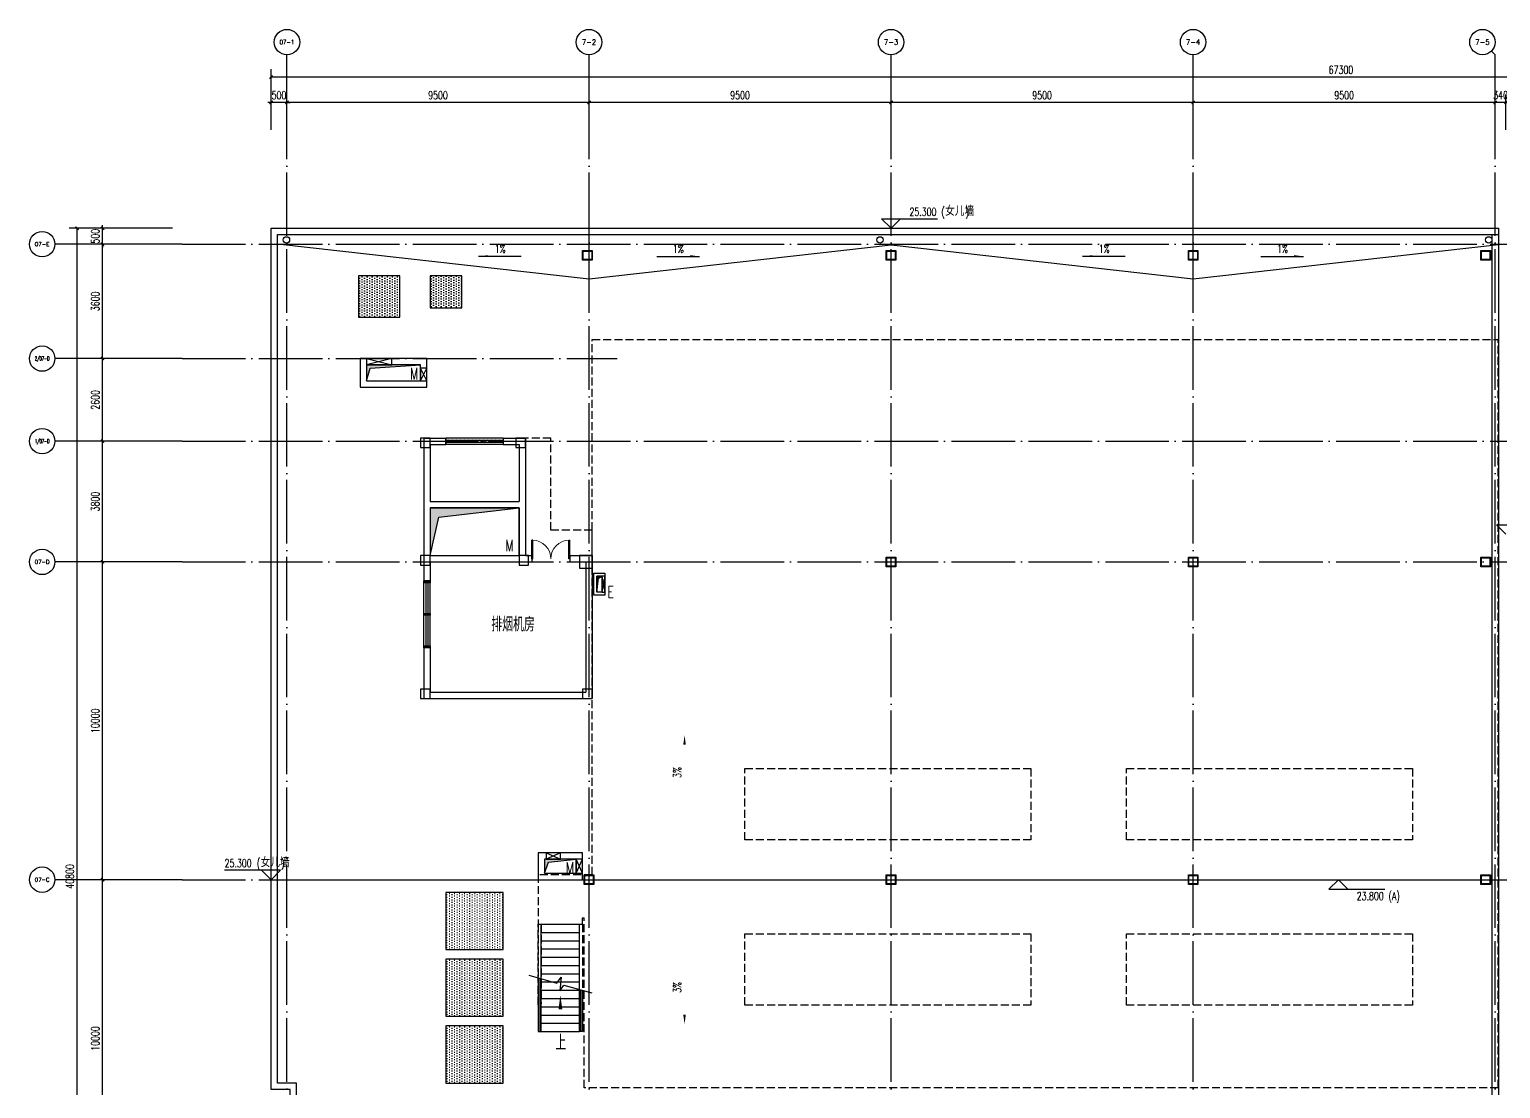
# Model space of a CAD drawing. Extents: x -621157 to 1764546, y -106808 to 741893.
# Drawn here: x 191900 to 238170, y 413425 to 446760 of the extents above; entities that cross this region are included whole.
import ezdxf
from ezdxf.enums import TextEntityAlignment as Align

# ---------------------------------------------------------------- set-up
doc = ezdxf.new("R2010")
doc.units = 0
doc.header["$LTSCALE"] = 1000
doc.header["$MEASUREMENT"] = 0
doc.linetypes.add('XREF-A-101-平面图_t3$0$DASH', pattern=[0.35, 0.25, -0.1])
doc.linetypes.add('XREF-A-101-平面图_t3$0$DOTE', pattern=[2.42, 2, -0.2, 0.02, -0.2])
for name, color, linetype in [('0-底图', 7, 'Continuous'), ('AXIS_TEXT', 7, 'Continuous'), ('XREF-A-101-平面图_t3$0$A-ABOVE', 8, 'XREF-A-101-平面图_t3$0$DASH'), ('XREF-A-101-平面图_t3$0$A-ANNO-CUTL', 8, 'Continuous'), ('XREF-A-101-平面图_t3$0$A-COLUMN', 8, 'Continuous'), ('XREF-A-101-平面图_t3$0$A-DIM_ELEV', 8, 'Continuous'), ('XREF-A-101-平面图_t3$0$A-DOTE', 8, 'Continuous'), ('XREF-A-101-平面图_t3$0$A-GROUND', 8, 'Continuous'), ('XREF-A-101-平面图_t3$0$A-HANDRAIL', 8, 'Continuous'), ('XREF-A-101-平面图_t3$0$A-LEAD-AROW', 8, 'Continuous'), ('XREF-A-101-平面图_t3$0$A-PUB_HATCH', 8, 'Continuous'), ('XREF-A-101-平面图_t3$0$A-ROOF', 8, 'Continuous'), ('XREF-A-101-平面图_t3$0$A-roof-water', 8, 'Continuous'), ('XREF-A-101-平面图_t3$0$A-ROOM-CH', 8, 'Continuous'), ('XREF-A-101-平面图_t3$0$A-STAIR', 8, 'Continuous'), ('XREF-A-101-平面图_t3$0$A-WALL-FILL', 8, 'Continuous'), ('XREF-A-101-平面图_t3$0$A-WINDOW', 8, 'Continuous'), ('XREF-A-101-平面图_t3$0$AXIS', 8, 'Continuous'), ('XREF-A-101-平面图_t3$0$COLU_DIM', 8, 'Continuous'), ('XREF-A-101-平面图_t3$0$E-HOLE', 8, 'Continuous'), ('XREF-A-101-平面图_t3$0$M-HOLE', 8, 'Continuous'), ('XREF-A-101-平面图_t3$0$P-投影', 8, 'Continuous'), ('XREF-A-101-平面图_t3$0$SS-COLUMN', 8, 'Continuous')]:
    doc.layers.add(name, color=color, linetype=linetype)
doc.styles.add('COMPLEX', font='COMPLEX')
doc.styles.add('XREF-A-101-平面图_t3$0$-HZDXCROMANS', font='ROMANS.shx', dxfattribs={"bigfont": 'HZDXC.shx'})
doc.styles.add('XREF-A-101-平面图_t3$0$A-AXIS-LABEL', font='COMPLEX', dxfattribs={"bigfont": 'GBCBIG'})
doc.styles.add('XREF-A-101-平面图_t3$0$A-DIM_T3', font='SIMPLEX', dxfattribs={"width": 0.705882, "bigfont": 'GBCBIG'})
doc.styles.add('XREF-A-101-平面图_t3$0$A-STANDARD', font='SIMPLEX', dxfattribs={"bigfont": 'GBCBIG'})
doc.styles.add('XREF-A-101-平面图_t3$0$hzdxcROMANS', font='ROMANS', dxfattribs={"width": 0.8, "bigfont": 'HZDXC'})
doc.dimstyles.new('XREF-A-101-平面图_t3$0$A-DIM-100', dxfattribs={"dimscale": 100, "dimtxt": 2.55, "dimasz": 1, "dimexe": 2.5, "dimexo": 3, "dimgap": 1, "dimtad": 1, "dimdec": 0, "dimzin": 0, "dimdsep": 46, "dimtxsty": 'XREF-A-101-平面图_t3$0$A-DIM_T3', "dimblk": 'XREF-A-101-平面图_t3$0$_ArchTick', "dimcen": 0.09, "dimclrt": 7, "dimazin": 2, "dimtfac": 1, "dimtdec": 0, "dimtix": 1, "dimtmove": 2, "dimatfit": 3, "dimfxl": 0, "dimtolj": 1, "dimtzin": 0, "dimarcsym": 0})

# ---------------------------------------------------------------- blocks, each defined once
blk = doc.blocks.new('XREF-A-101-平面图_t3$0$ROOM')
at = {"layer": 'XREF-A-101-平面图_t3$0$A-ROOM-CH', "style": 'XREF-A-101-平面图_t3$0$-HZDXCROMANS', "width": 0.6}
for tag, p in [('中文房间名称', (0, -1000)), ('英文房间名称', (0, -1500))]:
    blk.add_attdef(tag, text='', height=300, dxfattribs=at).set_placement(p, align=Align.CENTER)
blk = doc.blocks.new('XREF-A-101-平面图_t3$0$G$C869EB286')
at = {"layer": 'XREF-A-101-平面图_t3$0$A-WINDOW'}
h = blk.add_hatch(dxfattribs=at)
h.set_pattern_fill('ANSI31', color=256, scale=25)
h.set_pattern_definition([(45, (-143.957, -89940), (-28.0633, 28.0633), [])])
h.paths.add_polyline_path([(0, 60), (200, 60), (200, 0), (0, 0)])
blk.add_lwpolyline([(0, 60), (200, 60), (200, 0), (0, 0)], close=True, dxfattribs=at)
blk = doc.blocks.new('XREF-A-101-平面图_t3$0$柱网RF')
at = {"layer": 'XREF-A-101-平面图_t3$0$A-COLUMN'}
for points in [[(4200, -6400), (4500, -6400), (4500, -6100), (4200, -6100)], [(7200, -6400), (7500, -6400), (7500, -6100), (7200, -6100)], [(4200, -10100), (4500, -10100), (4500, -9800), (4200, -9800)], [(7300, -10100), (7600, -10100), (7600, -9800), (7300, -9800)], [(9200, -10200), (9600, -10200), (9600, -9800), (9200, -9800)], [(4200, -14300), (4500, -14300), (4500, -14000), (4200, -14000)], [(9300, -14300), (9600, -14300), (9600, -14000), (9300, -14000)]]:
    blk.add_lwpolyline(points, close=True, dxfattribs=at)
blk = doc.blocks.new('XREF-A-101-平面图_t3$0$G$C27600906')
at = {"layer": 'XREF-A-101-平面图_t3$0$A-PUB_HATCH'}
h = blk.add_hatch(color=256, dxfattribs=at)
h.dxf.hatch_style = 1
h.paths.add_polyline_path([(1650, 295850), (1500, 295850), (1500, 295350), (1550, 295788)])
at = {"layer": 'XREF-A-101-平面图_t3$0$E-HOLE'}
for points in [[(1400, 295950), (1750, 295950), (1750, 295250), (1400, 295250)], [(1500, 295850), (1650, 295850), (1650, 295350), (1500, 295350)], [(1500, 295850), (1650, 295850), (1650, 295350), (1500, 295350)], [(1650, 295350), (1750, 295350), (1750, 295850), (1650, 295850)]]:
    blk.add_lwpolyline(points, close=True, dxfattribs=at)
for points in [[(1650, 295850), (1500, 295850), (1500, 295350), (1550, 295788), (1650, 295850)], [(1650, 295850), (1750, 295350)], [(1750, 295850), (1650, 295350)]]:
    blk.add_lwpolyline(points, dxfattribs=at)
at = {"layer": 'XREF-A-101-平面图_t3$0$E-HOLE', "style": 'XREF-A-101-平面图_t3$0$hzdxcROMANS', "width": 0.7}
blk.add_text('E', height=360, dxfattribs=at).set_placement((1825, 295174))
blk = doc.blocks.new('XREF-A-101-平面图_t3$0$G$CEB38B5CA(2)')
at = {"layer": 'XREF-A-101-平面图_t3$0$A-ABOVE'}
for p, q in [((12384, -63410), (12384, -39860)), ((-17811, -56710), (-17811, -58260)), ((-16111, -56710), (-17811, -56710)), ((-17811, -58260), (-16411, -58260)), ((-17711, -61640), (-17711, -58260)), ((-17711, -61640), (-17711, -58260)), ((-17711, -58260), (-16511, -58260)), ((-16511, -61640), (-16511, -58260)), ((-16411, -58060), (-16361, -58060)), ((-16411, -58260), (-16411, -58060)), ((-17711, -58520), (-16511, -58520)), ((-17711, -58780), (-16511, -58780)), ((-17711, -59040), (-16511, -59040)), ((-17711, -59300), (-16511, -59300)), ((-17711, -59560), (-16511, -59560)), ((-17711, -59820), (-16511, -59820)), ((-17711, -60080), (-16511, -60080)), ((-17711, -60340), (-16511, -60340)), ((-17711, -60600), (-16511, -60600)), ((-17037, -60600), (-16511, -60600)), ((-16511, -61640), (-16511, -60372)), ((-17711, -60860), (-16511, -60860)), ((-17711, -60860), (-16511, -60860)), ((-17711, -61120), (-16511, -61120)), ((-17711, -61120), (-16511, -61120)), ((-17711, -61380), (-16511, -61380)), ((-17711, -61380), (-16511, -61380)), ((-17711, -61640), (-16511, -61640)), ((-17711, -61640), (-16511, -61640)), ((12384, -63410), (-16361, -63410))]:
    blk.add_line(p, q, dxfattribs=at)
for points in [[(-16111, -56710), (-16111, -56710), (-16111, -56710), (-16111, -39860), (12384, -39860)], [(-17811, -60801), (-17811, -58260), (-17711, -58260), (-17711, -60768)], [(-17811, -58260), (-17811, -61640), (-17711, -61640), (-17711, -58260)], [(-16511, -60372), (-16511, -58260), (-16411, -58260), (-16411, -60339)], [(-16361, -63410), (-16361, -58060), (-16361, -58060), (-16361, -58060)], [(-16411, -60339), (-16411, -61640), (-16511, -61640), (-16511, -60372)]]:
    blk.add_lwpolyline(points, dxfattribs=at)
for points in [[(-11311, -53360), (-2311, -53360), (-2311, -55610), (-11311, -55610)], [(689, -53360), (9689, -53360), (9689, -55610), (689, -55610)], [(-11311, -58560), (-2311, -58560), (-2311, -60810), (-11311, -60810)], [(689, -58560), (9689, -58560), (9689, -60810), (689, -60810)]]:
    blk.add_lwpolyline(points, close=True, dxfattribs=at)
at = {"layer": 'XREF-A-101-平面图_t3$0$A-ANNO-CUTL'}
blk.add_lwpolyline([(-18100, -59870), (-17219, -60115), (-17090, -59933), (-17131, -60357), (-17003, -60175), (-16122, -60420)], dxfattribs=at)
at = {"layer": 'XREF-A-101-平面图_t3$0$A-GROUND'}
for p, q in [((-17711, -61640), (-17711, -59978)), ((-16511, -61640), (-16511, -60372)), ((-17711, -61380), (-16511, -61380)), ((-17711, -61640), (-16511, -61640))]:
    blk.add_line(p, q, dxfattribs=at)
for points in [[(-17811, -59950), (-17811, -61640), (-17711, -61640), (-17711, -59978)], [(-16411, -60339), (-16411, -61640), (-16511, -61640), (-16511, -60372)]]:
    blk.add_lwpolyline(points, dxfattribs=at)
at = {"layer": 'XREF-A-101-平面图_t3$0$A-HANDRAIL'}
for p, q in [((-17786, -59957), (-17786, -61640)), ((-17736, -59971), (-17736, -61640)), ((-16486, -60318), (-16486, -61640)), ((-16436, -60332), (-16436, -61640))]:
    blk.add_line(p, q, dxfattribs=at)
at = {"layer": 'XREF-A-101-平面图_t3$0$A-LEAD-AROW'}
blk.add_lwpolyline([(-17111, -61640, 0, 0, 0), (-17111, -60492, 0, 120, 0), (-17111, -60942, 0, 0, 0)], format="xyseb", dxfattribs=at)
at = {"layer": 'XREF-A-101-平面图_t3$0$A-STAIR'}
for p, q in [((-17711, -61640), (-17711, -58260)), ((-17711, -58260), (-16511, -58260)), ((-16511, -61640), (-16511, -58260)), ((-17711, -58520), (-16511, -58520)), ((-17711, -58780), (-16511, -58780)), ((-17711, -59040), (-16511, -59040)), ((-17711, -59300), (-16511, -59300)), ((-17711, -59560), (-16511, -59560)), ((-17711, -59820), (-16511, -59820)), ((-17711, -60080), (-16511, -60080)), ((-17711, -60340), (-16511, -60340)), ((-17711, -60600), (-16511, -60600)), ((-17711, -60860), (-16511, -60860)), ((-17711, -61120), (-16511, -61120)), ((-17711, -61380), (-16511, -61380)), ((-17711, -61640), (-16511, -61640))]:
    blk.add_line(p, q, dxfattribs=at)
at = {"layer": 'XREF-A-101-平面图_t3$0$A-LEAD-AROW', "color": 7, "style": 'XREF-A-101-平面图_t3$0$A-STANDARD'}
blk.add_text('上', height=480, dxfattribs=at).set_placement((-17271, -62225))
blk = doc.blocks.new('XREF-A-101-平面图_t3$0$_ArchTick')
at = {"color": 0, "linetype": 'ByBlock', "const_width": 0.4}
blk.add_lwpolyline([(-0.5, -0.5), (0.5, 0.5)], dxfattribs=at)
blk = doc.blocks.new('*D25467')
at = {"layer": 'Defpoints', "color": 0}
for p in [(-5800, 20000), (-3300, 20000), (-3300, 10000)]:
    blk.add_point(p, dxfattribs=at)
at = {"layer": 'XREF-A-101-平面图_t3$0$AXIS', "color": 0, "lineweight": -2}
for p, q in [((-3600, 20000), (-6050, 20000)), ((-5800, 10000), (-5800, 20000)), ((-3600, 10000), (-6050, 10000))]:
    blk.add_line(p, q, dxfattribs=at)
at = {"layer": 'XREF-A-101-平面图_t3$0$AXIS', "color": 0, "linetype": 'ByBlock', "lineweight": -2, "xscale": 100, "yscale": 100, "zscale": 100}
for p, rotation in [((-5800, 20000), 90), ((-5800, 10000), 270)]:
    blk.add_blockref('XREF-A-101-平面图_t3$0$_ArchTick', p, dxfattribs=dict(at, rotation=rotation))
at = {"layer": 'XREF-A-101-平面图_t3$0$AXIS', "color": 7, "insert": (-6028, 15000), "char_height": 255, "attachment_point": 5, "rotation": 90, "style": 'XREF-A-101-平面图_t3$0$A-DIM_T3'}
blk.add_mtext('\\A1;10000', dxfattribs=at)
blk = doc.blocks.new('*D25468')
at = {"layer": 'Defpoints', "color": 0}
for p in [(-5800, 30000), (-3300, 30000), (-3300, 20000)]:
    blk.add_point(p, dxfattribs=at)
at = {"layer": 'XREF-A-101-平面图_t3$0$AXIS', "color": 0, "lineweight": -2}
for p, q in [((-3600, 30000), (-6050, 30000)), ((-5800, 20000), (-5800, 30000)), ((-3600, 20000), (-6050, 20000))]:
    blk.add_line(p, q, dxfattribs=at)
at = {"layer": 'XREF-A-101-平面图_t3$0$AXIS', "color": 0, "linetype": 'ByBlock', "lineweight": -2, "xscale": 100, "yscale": 100, "zscale": 100}
for p, rotation in [((-5800, 30000), 90), ((-5800, 20000), 270)]:
    blk.add_blockref('XREF-A-101-平面图_t3$0$_ArchTick', p, dxfattribs=dict(at, rotation=rotation))
at = {"layer": 'XREF-A-101-平面图_t3$0$AXIS', "color": 7, "insert": (-6028, 25000), "char_height": 255, "attachment_point": 5, "rotation": 90, "style": 'XREF-A-101-平面图_t3$0$A-DIM_T3'}
blk.add_mtext('\\A1;10000', dxfattribs=at)
blk = doc.blocks.new('*D25469')
at = {"layer": 'Defpoints', "color": 0}
for p in [(-5800, 33800), (-3300, 33800), (-3300, 30000)]:
    blk.add_point(p, dxfattribs=at)
at = {"layer": 'XREF-A-101-平面图_t3$0$AXIS', "color": 0, "lineweight": -2}
for p, q in [((-3600, 33800), (-6050, 33800)), ((-5800, 30000), (-5800, 33800)), ((-3600, 30000), (-6050, 30000))]:
    blk.add_line(p, q, dxfattribs=at)
at = {"layer": 'XREF-A-101-平面图_t3$0$AXIS', "color": 0, "linetype": 'ByBlock', "lineweight": -2, "xscale": 100, "yscale": 100, "zscale": 100}
for p, rotation in [((-5800, 33800), 90), ((-5800, 30000), 270)]:
    blk.add_blockref('XREF-A-101-平面图_t3$0$_ArchTick', p, dxfattribs=dict(at, rotation=rotation))
at = {"layer": 'XREF-A-101-平面图_t3$0$AXIS', "color": 7, "insert": (-6028, 31900), "char_height": 255, "attachment_point": 5, "rotation": 90, "style": 'XREF-A-101-平面图_t3$0$A-DIM_T3'}
blk.add_mtext('\\A1;3800', dxfattribs=at)
blk = doc.blocks.new('*D25470')
at = {"layer": 'Defpoints', "color": 0}
for p in [(-5800, 36400), (-3300, 36400), (-3300, 33800)]:
    blk.add_point(p, dxfattribs=at)
at = {"layer": 'XREF-A-101-平面图_t3$0$AXIS', "color": 0, "lineweight": -2}
for p, q in [((-3600, 36400), (-6050, 36400)), ((-5800, 33800), (-5800, 36400)), ((-3600, 33800), (-6050, 33800))]:
    blk.add_line(p, q, dxfattribs=at)
at = {"layer": 'XREF-A-101-平面图_t3$0$AXIS', "color": 0, "linetype": 'ByBlock', "lineweight": -2, "xscale": 100, "yscale": 100, "zscale": 100}
for p, rotation in [((-5800, 36400), 90), ((-5800, 33800), 270)]:
    blk.add_blockref('XREF-A-101-平面图_t3$0$_ArchTick', p, dxfattribs=dict(at, rotation=rotation))
at = {"layer": 'XREF-A-101-平面图_t3$0$AXIS', "color": 7, "insert": (-6028, 35100), "char_height": 255, "attachment_point": 5, "rotation": 90, "style": 'XREF-A-101-平面图_t3$0$A-DIM_T3'}
blk.add_mtext('\\A1;2600', dxfattribs=at)
blk = doc.blocks.new('*D25471')
at = {"layer": 'Defpoints', "color": 0}
for p in [(-5800, 40000), (-3300, 40000), (-3300, 36400)]:
    blk.add_point(p, dxfattribs=at)
at = {"layer": 'XREF-A-101-平面图_t3$0$AXIS', "color": 0, "lineweight": -2}
for p, q in [((-3600, 40000), (-6050, 40000)), ((-5800, 36400), (-5800, 40000)), ((-3600, 36400), (-6050, 36400))]:
    blk.add_line(p, q, dxfattribs=at)
at = {"layer": 'XREF-A-101-平面图_t3$0$AXIS', "color": 0, "linetype": 'ByBlock', "lineweight": -2, "xscale": 100, "yscale": 100, "zscale": 100}
for p, rotation in [((-5800, 40000), 90), ((-5800, 36400), 270)]:
    blk.add_blockref('XREF-A-101-平面图_t3$0$_ArchTick', p, dxfattribs=dict(at, rotation=rotation))
at = {"layer": 'XREF-A-101-平面图_t3$0$AXIS', "color": 7, "insert": (-6028, 38200), "char_height": 255, "attachment_point": 5, "rotation": 90, "style": 'XREF-A-101-平面图_t3$0$A-DIM_T3'}
blk.add_mtext('\\A1;3600', dxfattribs=at)
blk = doc.blocks.new('*D25472')
at = {"layer": 'Defpoints', "color": 0}
for p in [(-5800, 40500), (-3300, 40500), (-3300, 40000)]:
    blk.add_point(p, dxfattribs=at)
at = {"layer": 'XREF-A-101-平面图_t3$0$AXIS', "color": 0, "lineweight": -2}
for p, q in [((-3600, 40500), (-6050, 40500)), ((-5800, 40500), (-5800, 40600)), ((-5800, 40000), (-5800, 40500)), ((-3600, 40000), (-6050, 40000)), ((-5800, 40000), (-5800, 39900))]:
    blk.add_line(p, q, dxfattribs=at)
at = {"layer": 'XREF-A-101-平面图_t3$0$AXIS', "color": 0, "linetype": 'ByBlock', "lineweight": -2, "xscale": 100, "yscale": 100, "zscale": 100}
for p, rotation in [((-5800, 40500), 270), ((-5800, 40000), 90)]:
    blk.add_blockref('XREF-A-101-平面图_t3$0$_ArchTick', p, dxfattribs=dict(at, rotation=rotation))
at = {"layer": 'XREF-A-101-平面图_t3$0$AXIS', "color": 7, "insert": (-6028, 40250), "char_height": 255, "attachment_point": 5, "rotation": 90, "style": 'XREF-A-101-平面图_t3$0$A-DIM_T3'}
blk.add_mtext('\\A1;500', dxfattribs=at)
blk = doc.blocks.new('_AXISO')
blk.add_circle((0, 0), 0.5)
at = {"layer": 'AXIS_TEXT', "style": 'COMPLEX'}
blk.add_attdef('A', text='', height=0.56, dxfattribs=at).set_placement((-0.25, -0.28), (0.25, -0.28), align=Align.FIT)
blk = doc.blocks.new('*D25474')
at = {"layer": 'Defpoints', "color": 0}
for p in [(-6600, 40500), (-3300, 40500), (-3300, -300)]:
    blk.add_point(p, dxfattribs=at)
at = {"layer": 'XREF-A-101-平面图_t3$0$AXIS', "color": 0, "lineweight": -2}
for p, q in [((-3600, 40500), (-6850, 40500)), ((-6600, -300), (-6600, 40500)), ((-3600, -300), (-6850, -300))]:
    blk.add_line(p, q, dxfattribs=at)
at = {"layer": 'XREF-A-101-平面图_t3$0$AXIS', "color": 0, "linetype": 'ByBlock', "lineweight": -2, "xscale": 100, "yscale": 100, "zscale": 100}
for p, rotation in [((-6600, 40500), 90), ((-6600, -300), 270)]:
    blk.add_blockref('XREF-A-101-平面图_t3$0$_ArchTick', p, dxfattribs=dict(at, rotation=rotation))
at = {"layer": 'XREF-A-101-平面图_t3$0$AXIS', "color": 7, "insert": (-6828, 20100), "char_height": 255, "attachment_point": 5, "rotation": 90, "style": 'XREF-A-101-平面图_t3$0$A-DIM_T3'}
blk.add_mtext('\\A1;40800', dxfattribs=at)
blk = doc.blocks.new('*D25498')
at = {"layer": 'Defpoints', "color": 0}
for p in [(38000, 44460), (38000, 43300), (38340, 43300)]:
    blk.add_point(p, dxfattribs=at)
at = {"layer": 'XREF-A-101-平面图_t3$0$AXIS', "color": 0, "lineweight": -2}
for p, q in [((38000, 44460), (37900, 44460)), ((38000, 43600), (38000, 44710)), ((38340, 44460), (38000, 44460)), ((38340, 43600), (38340, 44710)), ((38340, 44460), (38440, 44460))]:
    blk.add_line(p, q, dxfattribs=at)
at = {"layer": 'XREF-A-101-平面图_t3$0$AXIS', "color": 0, "linetype": 'ByBlock', "lineweight": -2, "xscale": 100, "yscale": 100, "zscale": 100}
blk.add_blockref('XREF-A-101-平面图_t3$0$_ArchTick', (38000, 44460), dxfattribs=at)
at = {"layer": 'XREF-A-101-平面图_t3$0$AXIS', "color": 0, "linetype": 'ByBlock', "lineweight": -2, "xscale": 100, "yscale": 100, "zscale": 100, "rotation": 180}
blk.add_blockref('XREF-A-101-平面图_t3$0$_ArchTick', (38340, 44460), dxfattribs=at)
at = {"layer": 'XREF-A-101-平面图_t3$0$AXIS', "color": 7, "insert": (38170, 44687), "char_height": 255, "attachment_point": 5, "style": 'XREF-A-101-平面图_t3$0$A-DIM_T3'}
blk.add_mtext('\\A1;340', dxfattribs=at)
blk = doc.blocks.new('*D25499')
at = {"layer": 'Defpoints', "color": 0}
for p in [(28500, 44460), (28500, 43300), (38000, 43300)]:
    blk.add_point(p, dxfattribs=at)
at = {"layer": 'XREF-A-101-平面图_t3$0$AXIS', "color": 0, "lineweight": -2}
for p, q in [((28500, 43600), (28500, 44710)), ((38000, 44460), (28500, 44460)), ((38000, 43600), (38000, 44710))]:
    blk.add_line(p, q, dxfattribs=at)
at = {"layer": 'XREF-A-101-平面图_t3$0$AXIS', "color": 0, "linetype": 'ByBlock', "lineweight": -2, "xscale": 100, "yscale": 100, "zscale": 100, "rotation": 180}
blk.add_blockref('XREF-A-101-平面图_t3$0$_ArchTick', (28500, 44460), dxfattribs=at)
at = {"layer": 'XREF-A-101-平面图_t3$0$AXIS', "color": 0, "linetype": 'ByBlock', "lineweight": -2, "xscale": 100, "yscale": 100, "zscale": 100}
blk.add_blockref('XREF-A-101-平面图_t3$0$_ArchTick', (38000, 44460), dxfattribs=at)
at = {"layer": 'XREF-A-101-平面图_t3$0$AXIS', "color": 7, "insert": (33250, 44687), "char_height": 255, "attachment_point": 5, "style": 'XREF-A-101-平面图_t3$0$A-DIM_T3'}
blk.add_mtext('\\A1;9500', dxfattribs=at)
blk = doc.blocks.new('*D25500')
at = {"layer": 'Defpoints', "color": 0}
for p in [(19000, 44460), (19000, 43300), (28500, 43300)]:
    blk.add_point(p, dxfattribs=at)
at = {"layer": 'XREF-A-101-平面图_t3$0$AXIS', "color": 0, "lineweight": -2}
for p, q in [((19000, 43600), (19000, 44710)), ((28500, 44460), (19000, 44460)), ((28500, 43600), (28500, 44710))]:
    blk.add_line(p, q, dxfattribs=at)
at = {"layer": 'XREF-A-101-平面图_t3$0$AXIS', "color": 0, "linetype": 'ByBlock', "lineweight": -2, "xscale": 100, "yscale": 100, "zscale": 100, "rotation": 180}
blk.add_blockref('XREF-A-101-平面图_t3$0$_ArchTick', (19000, 44460), dxfattribs=at)
at = {"layer": 'XREF-A-101-平面图_t3$0$AXIS', "color": 0, "linetype": 'ByBlock', "lineweight": -2, "xscale": 100, "yscale": 100, "zscale": 100}
blk.add_blockref('XREF-A-101-平面图_t3$0$_ArchTick', (28500, 44460), dxfattribs=at)
at = {"layer": 'XREF-A-101-平面图_t3$0$AXIS', "color": 7, "insert": (23750, 44687), "char_height": 255, "attachment_point": 5, "style": 'XREF-A-101-平面图_t3$0$A-DIM_T3'}
blk.add_mtext('\\A1;9500', dxfattribs=at)
blk = doc.blocks.new('*D25501')
at = {"layer": 'Defpoints', "color": 0}
for p in [(9500, 44460), (9500, 43300), (19000, 43300)]:
    blk.add_point(p, dxfattribs=at)
at = {"layer": 'XREF-A-101-平面图_t3$0$AXIS', "color": 0, "lineweight": -2}
for p, q in [((9500, 43600), (9500, 44710)), ((19000, 44460), (9500, 44460)), ((19000, 43600), (19000, 44710))]:
    blk.add_line(p, q, dxfattribs=at)
at = {"layer": 'XREF-A-101-平面图_t3$0$AXIS', "color": 0, "linetype": 'ByBlock', "lineweight": -2, "xscale": 100, "yscale": 100, "zscale": 100, "rotation": 180}
blk.add_blockref('XREF-A-101-平面图_t3$0$_ArchTick', (9500, 44460), dxfattribs=at)
at = {"layer": 'XREF-A-101-平面图_t3$0$AXIS', "color": 0, "linetype": 'ByBlock', "lineweight": -2, "xscale": 100, "yscale": 100, "zscale": 100}
blk.add_blockref('XREF-A-101-平面图_t3$0$_ArchTick', (19000, 44460), dxfattribs=at)
at = {"layer": 'XREF-A-101-平面图_t3$0$AXIS', "color": 7, "insert": (14250, 44687), "char_height": 255, "attachment_point": 5, "style": 'XREF-A-101-平面图_t3$0$A-DIM_T3'}
blk.add_mtext('\\A1;9500', dxfattribs=at)
blk = doc.blocks.new('*D25502')
at = {"layer": 'Defpoints', "color": 0}
for p in [(0, 44460), (0, 43300), (9500, 43300)]:
    blk.add_point(p, dxfattribs=at)
at = {"layer": 'XREF-A-101-平面图_t3$0$AXIS', "color": 0, "lineweight": -2}
for p, q in [((0, 43600), (0, 44710)), ((9500, 44460), (0, 44460)), ((9500, 43600), (9500, 44710))]:
    blk.add_line(p, q, dxfattribs=at)
at = {"layer": 'XREF-A-101-平面图_t3$0$AXIS', "color": 0, "linetype": 'ByBlock', "lineweight": -2, "xscale": 100, "yscale": 100, "zscale": 100, "rotation": 180}
blk.add_blockref('XREF-A-101-平面图_t3$0$_ArchTick', (0, 44460), dxfattribs=at)
at = {"layer": 'XREF-A-101-平面图_t3$0$AXIS', "color": 0, "linetype": 'ByBlock', "lineweight": -2, "xscale": 100, "yscale": 100, "zscale": 100}
blk.add_blockref('XREF-A-101-平面图_t3$0$_ArchTick', (9500, 44460), dxfattribs=at)
at = {"layer": 'XREF-A-101-平面图_t3$0$AXIS', "color": 7, "insert": (4750, 44687), "char_height": 255, "attachment_point": 5, "style": 'XREF-A-101-平面图_t3$0$A-DIM_T3'}
blk.add_mtext('\\A1;9500', dxfattribs=at)
blk = doc.blocks.new('*D25503')
at = {"layer": 'Defpoints', "color": 0}
for p in [(-500, 44460), (-500, 43300), (0, 43300)]:
    blk.add_point(p, dxfattribs=at)
at = {"layer": 'XREF-A-101-平面图_t3$0$AXIS', "color": 0, "lineweight": -2}
for p, q in [((-500, 44460), (-600, 44460)), ((-500, 43600), (-500, 44710)), ((0, 44460), (-500, 44460)), ((0, 43600), (0, 44710)), ((0, 44460), (100, 44460))]:
    blk.add_line(p, q, dxfattribs=at)
at = {"layer": 'XREF-A-101-平面图_t3$0$AXIS', "color": 0, "linetype": 'ByBlock', "lineweight": -2, "xscale": 100, "yscale": 100, "zscale": 100}
blk.add_blockref('XREF-A-101-平面图_t3$0$_ArchTick', (-500, 44460), dxfattribs=at)
at = {"layer": 'XREF-A-101-平面图_t3$0$AXIS', "color": 0, "linetype": 'ByBlock', "lineweight": -2, "xscale": 100, "yscale": 100, "zscale": 100, "rotation": 180}
blk.add_blockref('XREF-A-101-平面图_t3$0$_ArchTick', (0, 44460), dxfattribs=at)
at = {"layer": 'XREF-A-101-平面图_t3$0$AXIS', "color": 7, "insert": (-250, 44687), "char_height": 255, "attachment_point": 5, "style": 'XREF-A-101-平面图_t3$0$A-DIM_T3'}
blk.add_mtext('\\A1;500', dxfattribs=at)
blk = doc.blocks.new('*D25505')
at = {"layer": 'Defpoints', "color": 0}
for p in [(-500, 45260), (-500, 43300), (66800, 43300)]:
    blk.add_point(p, dxfattribs=at)
at = {"layer": 'XREF-A-101-平面图_t3$0$AXIS', "color": 0, "lineweight": -2}
for p, q in [((-500, 43600), (-500, 45510)), ((66800, 43600), (66800, 45510)), ((66800, 45260), (-500, 45260))]:
    blk.add_line(p, q, dxfattribs=at)
at = {"layer": 'XREF-A-101-平面图_t3$0$AXIS', "color": 0, "linetype": 'ByBlock', "lineweight": -2, "xscale": 100, "yscale": 100, "zscale": 100, "rotation": 180}
blk.add_blockref('XREF-A-101-平面图_t3$0$_ArchTick', (-500, 45260), dxfattribs=at)
at = {"layer": 'XREF-A-101-平面图_t3$0$AXIS', "color": 0, "linetype": 'ByBlock', "lineweight": -2, "xscale": 100, "yscale": 100, "zscale": 100}
blk.add_blockref('XREF-A-101-平面图_t3$0$_ArchTick', (66800, 45260), dxfattribs=at)
at = {"layer": 'XREF-A-101-平面图_t3$0$AXIS', "color": 7, "insert": (33150, 45487), "char_height": 255, "attachment_point": 5, "style": 'XREF-A-101-平面图_t3$0$A-DIM_T3'}
blk.add_mtext('\\A1;67300', dxfattribs=at)
blk = doc.blocks.new('XREF-A-101-平面图_t3$0$G$C24DDAA76')
at = {"layer": 'XREF-A-101-平面图_t3$0$P-投影'}
for centre in [(-16, 135), (18652, 135), (37798, 135)]:
    blk.add_circle(centre, 100, dxfattribs=at)
blk = doc.blocks.new('XREF-A-101-平面图_t3$0$SS-Column')
at = {"layer": 'XREF-A-101-平面图_t3$0$SS-COLUMN', "color": 6, "linetype": 'Continuous', "ltscale": 100}
for points in [[(4882077, 782329), (4882377, 782329), (4882377, 782029), (4882077, 782029)], [(4882093, 782313), (4882361, 782313), (4882361, 782045), (4882093, 782045)], [(4891627, 782329), (4891927, 782329), (4891927, 782029), (4891627, 782029)], [(4891643, 782313), (4891911, 782313), (4891911, 782045), (4891643, 782045)], [(4901127, 782329), (4901427, 782329), (4901427, 782029), (4901127, 782029)], [(4901143, 782313), (4901411, 782313), (4901411, 782045), (4901143, 782045)], [(4910327, 782329), (4910627, 782329), (4910627, 782029), (4910327, 782029)], [(4910343, 782313), (4910611, 782313), (4910611, 782045), (4910343, 782045)], [(4891627, 772679), (4891927, 772679), (4891927, 772379), (4891627, 772379)], [(4891643, 772663), (4891911, 772663), (4891911, 772395), (4891643, 772395)], [(4901127, 772679), (4901427, 772679), (4901427, 772379), (4901127, 772379)], [(4901143, 772663), (4901411, 772663), (4901411, 772395), (4901143, 772395)], [(4910327, 772679), (4910627, 772679), (4910627, 772379), (4910327, 772379)], [(4910343, 772663), (4910611, 772663), (4910611, 772395), (4910343, 772395)], [(4882127, 762679), (4882427, 762679), (4882427, 762379), (4882127, 762379)], [(4882143, 762663), (4882411, 762663), (4882411, 762395), (4882143, 762395)], [(4891627, 762679), (4891927, 762679), (4891927, 762379), (4891627, 762379)], [(4891643, 762663), (4891911, 762663), (4891911, 762395), (4891643, 762395)], [(4901127, 762679), (4901427, 762679), (4901427, 762379), (4901127, 762379)], [(4901143, 762663), (4901411, 762663), (4901411, 762395), (4901143, 762395)], [(4910327, 762679), (4910627, 762679), (4910627, 762379), (4910327, 762379)], [(4910343, 762663), (4910611, 762663), (4910611, 762395), (4910343, 762395)]]:
    blk.add_lwpolyline(points, close=True, dxfattribs=at)
blk = doc.blocks.new('XREF-A-101-平面图_t3$0$G$C8D967849')
at = {"layer": 'XREF-A-101-平面图_t3$0$COLU_DIM', "linetype": 'Continuous', "ltscale": 100}
blk.add_blockref('XREF-A-101-平面图_t3$0$SS-Column', (-4872777, -742529), dxfattribs=at)
blk = doc.blocks.new('XREF-A-101-平面图_t3$0$WINDOW2DLIB$SYSLIB$00000012')
at = {"color": 0}
for points in [[(-0.5, 0.5), (-0.5, -0.5)], [(0.5, 0.5), (-0.5, 0.5)], [(0.5, -0.5), (0.5, 0.5)], [(-0.5, 0.167), (0.5, 0.167)], [(-0.452, -0.167), (-0.5, 0.084)], [(-0.384, -0.167), (-0.448, 0.167)], [(-0.316, -0.167), (-0.38, 0.167)], [(-0.248, -0.167), (-0.312, 0.167)], [(-0.18, -0.167), (-0.244, 0.167)], [(-0.112, -0.167), (-0.176, 0.167)], [(-0.044, -0.167), (-0.108, 0.167)], [(0.024, -0.167), (-0.04, 0.167)], [(0.092, -0.167), (0.028, 0.167)], [(0.16, -0.167), (0.096, 0.167)], [(0.228, -0.167), (0.164, 0.167)], [(0.296, -0.167), (0.232, 0.167)], [(0.364, -0.167), (0.3, 0.167)], [(0.432, -0.167), (0.368, 0.167)], [(0.5, -0.167), (0.436, 0.167)], [(-0.5, -0.167), (0.5, -0.167)], [(0.5, -0.5), (-0.5, -0.5)]]:
    blk.add_lwpolyline(points, dxfattribs=at)
blk = doc.blocks.new('XREF-A-101-平面图_t3$0$DOOR2DLIB$SYSLIB$00000108')
at = {"color": 0}
for p, q in [((-0.5, 0), (-0.5, 0.4875)), ((-0.475, 0.4875), (-0.5, 0.4875)), ((-0.475, 0), (-0.475, 0.4875)), ((0.475, 0), (0.475, 0.4875)), ((0.475, 0.4875), (0.5, 0.4875)), ((0.5, 0), (0.5, 0.4875)), ((-0.5, 0), (-0.475, 0)), ((0.5, 0), (0.475, 0))]:
    blk.add_line(p, q, dxfattribs=at)
at = {"color": 0, "lineweight": 13}
for centre, start, end in [((-0.4875, 0), 0, 88.53072), ((0.4875, 0), 91.46928, 180)]:
    blk.add_arc(centre, 0.4875, start, end, dxfattribs=at)
blk = doc.blocks.new('XREF-A-101-平面图_t3$0$WINDOW2DLIB$SYSLIB$00000001')
at = {"color": 0}
for points in [[(-0.5, 0.5), (-0.5, -0.5)], [(-0.5, 0.5), (0.5, 0.5)], [(0.5, -0.5), (0.5, 0.5)], [(0.5, 0.167), (-0.5, 0.167)], [(0.5, -0.167), (-0.5, -0.167)], [(-0.5, -0.5), (0.5, -0.5)]]:
    blk.add_lwpolyline(points, dxfattribs=at)
blk = doc.blocks.new('XREF-A-101-平面图_t3$0$轴网(3)')
at = {"layer": 'XREF-A-101-平面图_t3$0$A-DOTE', "linetype": 'XREF-A-101-平面图_t3$0$DOTE'}
for p, q in [((0, -3300), (0, 43300)), ((9500, -3300), (9500, 43300)), ((19000, -3300), (19000, 43300)), ((28500, -3300), (28500, 43300)), ((38000, -3300), (38000, 43300)), ((-3300, 40000), (69800, 40000)), ((-3300, 36400), (10380.6, 36400)), ((-3300, 33800), (69800, 33800)), ((-3300, 30000), (69800, 30000)), ((-3300, 20000), (69800, 20000))]:
    blk.add_line(p, q, dxfattribs=at)
at = {"layer": 'XREF-A-101-平面图_t3$0$AXIS'}
for p, q in [((0, 43300), (0, 45959.5)), ((9500, 43300), (9500, 45959.5)), ((19000, 43300), (19000, 45959.5)), ((28500, 43300), (28500, 45959.5)), ((38000, 45959.5), (37882.8, 46076.7)), ((38000, 43300), (38000, 45959.5)), ((-3300, 40000), (-7300, 40000)), ((-3300, 36400), (-7300, 36400)), ((-3300, 33800), (-7300, 33800)), ((-3300, 30000), (-7300, 30000)), ((-3300, 20000), (-7300, 20000))]:
    blk.add_line(p, q, dxfattribs=at)
ref = blk.add_blockref('_AXISO', (0, 46359.5), dxfattribs=dict(at, xscale=800, yscale=800, zscale=800))
ref.add_attrib('A', '07-1', dxfattribs={"color": 7, "height": 136.14, "style": 'XREF-A-101-平面图_t3$0$A-AXIS-LABEL', "width": 0.946667}).set_placement((-230.1, 46291.4), (230.1, 46291.4), align=Align.FIT)
ref = blk.add_blockref('_AXISO', (9500, 46359.5), dxfattribs=dict(at, xscale=800, yscale=800, zscale=800))
ref.add_attrib('A', '7-2', dxfattribs={"color": 7, "height": 168.54, "style": 'XREF-A-101-平面图_t3$0$A-AXIS-LABEL', "width": 0.933333}).set_placement((9275.3, 46275.2), (9724.7, 46275.2), align=Align.FIT)
ref = blk.add_blockref('_AXISO', (19000, 46359.5), dxfattribs=dict(at, xscale=800, yscale=800, zscale=800))
ref.add_attrib('A', '7-3', dxfattribs={"color": 7, "height": 168.54, "style": 'XREF-A-101-平面图_t3$0$A-AXIS-LABEL', "width": 0.933333}).set_placement((18775.3, 46275.2), (19224.7, 46275.2), align=Align.FIT)
ref = blk.add_blockref('_AXISO', (28500, 46359.5), dxfattribs=dict(at, xscale=800, yscale=800, zscale=800))
ref.add_attrib('A', '7-4', dxfattribs={"color": 7, "height": 163.41, "style": 'XREF-A-101-平面图_t3$0$A-AXIS-LABEL', "width": 0.935484}).set_placement((28274.3, 46277.8), (28725.7, 46277.8), align=Align.FIT)
ref = blk.add_blockref('_AXISO', (37600, 46359.5), dxfattribs=dict(at, xscale=800, yscale=800, zscale=800))
ref.add_attrib('A', '7-5', dxfattribs={"color": 7, "height": 168.54, "style": 'XREF-A-101-平面图_t3$0$A-AXIS-LABEL', "width": 0.933333}).set_placement((37375.3, 46275.2), (37824.7, 46275.2), align=Align.FIT)
ref = blk.add_blockref('_AXISO', (-7700, 40000), dxfattribs=dict(at, xscale=800, yscale=800, zscale=800))
ref.add_attrib('A', '07-E', dxfattribs={"color": 7, "height": 124.79, "style": 'XREF-A-101-平面图_t3$0$A-AXIS-LABEL', "width": 0.95122}).set_placement((-7931.7, 39937.6), (-7468.3, 39937.6), align=Align.FIT)
ref = blk.add_blockref('_AXISO', (-7700, 36400), dxfattribs=dict(at, xscale=800, yscale=800, zscale=800))
ref.add_attrib('A', '2/07-D', dxfattribs={"color": 7, "height": 123.68, "style": 'XREF-A-101-平面图_t3$0$A-AXIS-LABEL', "width": 0.63}).set_placement((-7931.9, 36338.2), (-7468.1, 36338.2), align=Align.FIT)
ref = blk.add_blockref('_AXISO', (-7700, 33800), dxfattribs=dict(at, xscale=800, yscale=800, zscale=800))
ref.add_attrib('A', '1/07-D', dxfattribs={"color": 7, "height": 128.68, "style": 'XREF-A-101-平面图_t3$0$A-AXIS-LABEL', "width": 0.628906}).set_placement((-7931.2, 33735.7), (-7468.8, 33735.7), align=Align.FIT)
ref = blk.add_blockref('_AXISO', (-7700, 30000), dxfattribs=dict(at, xscale=800, yscale=800, zscale=800))
ref.add_attrib('A', '07-D', dxfattribs={"color": 7, "height": 123.31, "style": 'XREF-A-101-平面图_t3$0$A-AXIS-LABEL', "width": 0.951807}).set_placement((-7931.9, 29938.3), (-7468.1, 29938.3), align=Align.FIT)
ref = blk.add_blockref('_AXISO', (-7700, 20000), dxfattribs=dict(at, xscale=800, yscale=800, zscale=800))
ref.add_attrib('A', '07-C', dxfattribs={"color": 7, "height": 126.3, "style": 'XREF-A-101-平面图_t3$0$A-AXIS-LABEL', "width": 0.950617}).set_placement((-7931.5, 19936.9), (-7468.5, 19936.9), align=Align.FIT)
for p1, p2, distance, picture, middle in [((66800, 43300), (-500, 43300), -1959.5, '*D25505', (33150, 45487)), ((0, 43300), (-500, 43300), -1159.5, '*D25503', (-250, 44687)), ((9500, 43300), (0, 43300), -1159.5, '*D25502', (4750, 44687)), ((19000, 43300), (9500, 43300), -1159.5, '*D25501', (14250, 44687)), ((28500, 43300), (19000, 43300), -1159.5, '*D25500', (23750, 44687)), ((38000, 43300), (28500, 43300), -1159.5, '*D25499', (33250, 44687)), ((38340, 43300), (38000, 43300), -1159.5, '*D25498', (38170, 44687)), ((-3300, -300), (-3300, 40500), 3300, '*D25474', (-6827.5, 20100)), ((-3300, 40000), (-3300, 40500), 2500, '*D25472', (-6027.5, 40250)), ((-3300, 36400), (-3300, 40000), 2500, '*D25471', (-6027.5, 38200)), ((-3300, 33800), (-3300, 36400), 2500, '*D25470', (-6027.5, 35100)), ((-3300, 30000), (-3300, 33800), 2500, '*D25469', (-6027.5, 31900)), ((-3300, 20000), (-3300, 30000), 2500, '*D25468', (-6027.5, 25000)), ((-3300, 10000), (-3300, 20000), 2500, '*D25467', (-6027.5, 15000))]:
    dim = blk.add_aligned_dim(p1=p1, p2=p2, distance=distance, dimstyle='XREF-A-101-平面图_t3$0$A-DIM-100', dxfattribs=at)
    dim.commit()
    dim.dimension.update_dxf_attribs({"geometry": picture, "text_midpoint": middle})
blk = doc.blocks.new('XREF-A-101-平面图_t3')
at = {"layer": 'XREF-A-101-平面图_t3$0$A-LEAD-AROW', "transparency": 33554559}
for points in [[(206026, 439615), (206326, 439615), (206326, 439655)], [(212974, 439615), (212674, 439615), (212674, 439655)], [(225026, 439615), (225326, 439615), (225326, 439655)], [(231974, 439615), (231674, 439615), (231674, 439655)]]:
    blk.add_hatch(color=256, dxfattribs=at).paths.add_polyline_path(points, flags=17)
at = {"layer": 'XREF-A-101-平面图_t3$0$A-PUB_HATCH'}
h = blk.add_hatch(dxfattribs=at)
h.set_pattern_fill('DOTS', color=256, scale=50, angle=270)
h.set_pattern_definition([(270, (201250, 678205.41), (79.375, -39.6875), [0, -79.375])])
h.paths.add_polyline_path([(203550, 437700), (203550, 439000), (202250, 439000), (202250, 437700)])
h = blk.add_hatch(dxfattribs=at)
h.set_pattern_fill('DOTS', color=256, scale=50, angle=270)
h.set_pattern_definition([(270, (203500, 678505.41), (79.375, -39.6875), [0, -79.375])])
h.paths.add_polyline_path([(205500, 438000), (205500, 439000), (204500, 439000), (204500, 438000)])
h = blk.add_hatch(color=256, dxfattribs=at)
h.dxf.hatch_style = 1
h.paths.add_polyline_path([(204200, 436200), (202500, 436200), (202500, 435700), (202622, 436096)])
h = blk.add_hatch(color=256, dxfattribs=at)
h.dxf.hatch_style = 1
h.paths.add_polyline_path([(207300, 431700), (204500, 431700), (204500, 430200), (204773, 431414)])
h = blk.add_hatch(color=256, dxfattribs=at)
h.dxf.hatch_style = 1
h.paths.add_polyline_path([(209100, 420650), (208100, 420650), (208100, 420200), (208222, 420546)])
h = blk.add_hatch(dxfattribs=at)
h.set_pattern_fill('DOTS', color=256, scale=50, angle=270)
h.set_pattern_definition([(270, (204000, 658805), (79.375, -39.6875), [0, -79.375])])
h.paths.add_polyline_path([(206800, 417800), (206800, 419600), (205000, 419600), (205000, 417800)])
h = blk.add_hatch(dxfattribs=at)
h.set_pattern_fill('DOTS', color=256, scale=50, angle=270)
h.set_pattern_definition([(270, (204000, 656705), (79.375, -39.6875), [0, -79.375])])
h.paths.add_polyline_path([(206800, 415700), (206800, 417500), (205000, 417500), (205000, 415700)])
h = blk.add_hatch(dxfattribs=at)
h.set_pattern_fill('DOTS', color=256, scale=50, angle=270)
h.set_pattern_definition([(270, (204000, 654605), (79.375, -39.6875), [0, -79.375])])
h.paths.add_polyline_path([(206800, 413600), (206800, 415400), (205000, 415400), (205000, 413600)])
at = {"layer": 'XREF-A-101-平面图_t3$0$A-ABOVE'}
blk.add_lwpolyline([(209600, 430200), (209600, 431000), (208300, 431000), (208300, 433900), (207500, 433900)], dxfattribs=at)
at = {"layer": 'XREF-A-101-平面图_t3$0$A-DIM_ELEV'}
for p, q in [((219000, 440500), (218700, 440800)), ((218700, 440800), (220460, 440800)), ((219000, 440500), (219300, 440800)), ((238340, 430870), (238040, 431170)), ((238040, 431170), (239800, 431170)), ((199800, 420300), (198040, 420300)), ((199500, 420000), (199200, 420300)), ((199500, 420000), (199800, 420300)), ((233068, 420000), (232768, 419700)), ((232768, 419700), (234528, 419700)), ((233068, 420000), (233368, 419700))]:
    blk.add_line(p, q, dxfattribs=at)
at = {"layer": 'XREF-A-101-平面图_t3$0$A-GROUND', "linetype": 'XREF-A-101-平面图_t3$0$DASH'}
for points in [[(238100, 439200), (238100, 429000)], [(238100, 429000), (238100, 400400)]]:
    blk.add_lwpolyline(points, dxfattribs=at)
at = {"layer": 'XREF-A-101-平面图_t3$0$A-LEAD-AROW'}
for points in [[(207368, 439615), (206026, 439615)], [(211632, 439615), (212974, 439615)], [(226368, 439615), (225026, 439615)], [(230632, 439615), (231974, 439615)]]:
    blk.add_lwpolyline(points, dxfattribs=at)
for points in [[(212505, 422215, 0, 0, 0), (212505, 424548, 0, 80, 0), (212505, 424248, 0, 0, 0)], [(212505, 417785, 0, 0, 0), (212505, 415452, 0, 80, 0), (212505, 415752, 0, 0, 0)]]:
    blk.add_lwpolyline(points, format="xyseb", dxfattribs=at)
at = {"layer": 'XREF-A-101-平面图_t3$0$A-ROOF'}
for p, q in [((199700, 440300), (238100, 440300)), ((237900, 440300), (237900, 429000)), ((237900, 429000), (237900, 399900))]:
    blk.add_line(p, q, dxfattribs=at)
for points in [[(199500, 440500), (238100, 440500), (238100, 429000)], [(199700, 410100), (199700, 411000), (200100, 411000), (200100, 413400), (199500, 413400), (199500, 440500)], [(199900, 410100), (199900, 410800), (200300, 410800), (200300, 413600), (199700, 413600), (199700, 440300)], [(238100, 429000), (238100, 399700), (209600, 399700)], [(199700, 420000), (237900, 420000)]]:
    blk.add_lwpolyline(points, dxfattribs=at)
at = {"layer": 'XREF-A-101-平面图_t3$0$A-roof-water'}
for points in [[(209500, 438901), (209500, 440300)], [(228500, 438901), (228500, 440300)], [(238100, 439978), (228500, 438901), (219000, 439966), (209500, 438901), (199700, 440000)]]:
    blk.add_lwpolyline(points, dxfattribs=at)
at = {"layer": 'XREF-A-101-平面图_t3$0$A-WALL-FILL', "color": 171}
for p, q in [((204300, 433900), (205000, 433900)), ((204300, 433900), (204300, 431800)), ((204500, 433700), (205000, 433700)), ((204500, 433700), (204500, 431900)), ((206800, 433900), (207500, 433900)), ((206800, 433700), (207300, 433700)), ((207300, 433700), (207300, 431900)), ((207500, 433900), (207500, 431800)), ((204300, 431800), (204300, 430100)), ((204500, 431900), (207300, 431900)), ((204500, 431700), (207300, 431700)), ((204500, 431700), (204500, 430200)), ((207300, 431700), (207300, 430200)), ((207500, 431800), (207500, 430200)), ((204300, 430100), (204300, 429400)), ((204500, 430200), (207300, 430200)), ((204500, 430000), (207400, 430000)), ((204500, 430000), (204500, 429400)), ((207400, 430000), (207700, 430000)), ((207500, 430200), (207700, 430200)), ((208900, 430200), (209600, 430200)), ((208900, 430000), (209400, 430000)), ((209400, 430000), (209400, 425900)), ((209600, 430200), (209600, 425700)), ((204300, 427300), (204300, 425700)), ((204500, 427300), (204500, 425900)), ((204300, 425700), (209600, 425700)), ((204500, 425900), (209400, 425900))]:
    blk.add_line(p, q, dxfattribs=at)
for points in [[(205000, 433900), (205000, 433700)], [(206800, 433900), (206800, 433700)], [(207700, 430200), (207700, 430000)], [(208900, 430200), (208900, 430000)], [(204500, 429400), (204300, 429400)], [(204500, 427300), (204300, 427300)]]:
    blk.add_lwpolyline(points, dxfattribs=at)
at = {"layer": 'XREF-A-101-平面图_t3$0$M-HOLE'}
for points in [[(203550, 437700), (203550, 439000), (202250, 439000), (202250, 437700)], [(205500, 438000), (205500, 439000), (204500, 439000), (204500, 438000)], [(202300, 435500), (204400, 435500), (204400, 436400), (202300, 436400)], [(202500, 436200), (203300, 436200), (203300, 436400), (202500, 436400)], [(202500, 435700), (204200, 435700), (204200, 436200), (202500, 436200)], [(204200, 435700), (204400, 435700), (204400, 436100), (204200, 436100)], [(204500, 430200), (207300, 430200), (207300, 431700), (204500, 431700)], [(207900, 420000), (209300, 420000), (209300, 420850), (207900, 420850)], [(208100, 420200), (209100, 420200), (209100, 420650), (208100, 420650)], [(208150, 420650), (208600, 420650), (208600, 420850), (208150, 420850)], [(209100, 420200), (209300, 420200), (209300, 420650), (209100, 420650)], [(206800, 417800), (206800, 419600), (205000, 419600), (205000, 417800)], [(206800, 415700), (206800, 417500), (205000, 417500), (205000, 415700)], [(206800, 413600), (206800, 415400), (205000, 415400), (205000, 413600)]]:
    blk.add_lwpolyline(points, close=True, dxfattribs=at)
for points in [[(202500, 436400), (203300, 436200)], [(203300, 436400), (202500, 436200)], [(204200, 436200), (202500, 436200), (202500, 435700), (202622, 436096), (204200, 436200)], [(204400, 435700), (204200, 436100)], [(204200, 435700), (204400, 436100)], [(207300, 431700), (204500, 431700), (204500, 430200), (204773, 431414), (207300, 431700)], [(209100, 420650), (208100, 420650), (208100, 420200), (208222, 420546), (209100, 420650)], [(208150, 420850), (208600, 420650)], [(208600, 420850), (208150, 420650)], [(209300, 420200), (209100, 420650)], [(209100, 420200), (209300, 420650)]]:
    blk.add_lwpolyline(points, dxfattribs=at)
for name, p in [('XREF-A-101-平面图_t3$0$G$C24DDAA76', (200000, 440000)), ('XREF-A-101-平面图_t3$0$G$C8D967849', (200000, 400000)), ('XREF-A-101-平面图_t3$0$G$CEB38B5CA(2)', (225711, 476860)), ('XREF-A-101-平面图_t3$0$G$C27600906', (208250, 133700))]:
    blk.add_blockref(name, p)
at = {"layer": 'XREF-A-101-平面图_t3$0$A-COLUMN'}
blk.add_blockref('XREF-A-101-平面图_t3$0$柱网RF', (200000, 440000), dxfattribs=at)
at = {"layer": 'XREF-A-101-平面图_t3$0$A-DOTE'}
blk.add_blockref('XREF-A-101-平面图_t3$0$轴网(3)', (200000, 400000), dxfattribs=at)
at = {"layer": 'XREF-A-101-平面图_t3$0$A-ROOM-CH'}
ref = blk.add_blockref('XREF-A-101-平面图_t3$0$ROOM', (207111, 429311), dxfattribs=dict(at, xscale=1.5, yscale=1.5, zscale=1.5))
ref.add_attrib('中文房间名称', '排烟机房', dxfattribs={"height": 450, "style": 'XREF-A-101-平面图_t3$0$-HZDXCROMANS', "width": 0.8}).set_placement((207111, 427811), align=Align.CENTER)
at = {"layer": 'XREF-A-101-平面图_t3$0$A-WINDOW'}
for name, p, xscale, yscale, zscale in [('XREF-A-101-平面图_t3$0$WINDOW2DLIB$SYSLIB$00000012', (205900, 433800), 1800.000000001486, -200, 1800.000000001486), ('XREF-A-101-平面图_t3$0$DOOR2DLIB$SYSLIB$00000108', (208300, 430100), -1200, 1200, -1200)]:
    blk.add_blockref(name, p, dxfattribs=dict(at, xscale=xscale, yscale=yscale, zscale=zscale))
for p in [(204300, 429340), (204300, 428320), (204300, 427300)]:
    blk.add_blockref('XREF-A-101-平面图_t3$0$G$C869EB286', p, dxfattribs=at)
at = {"layer": 'XREF-A-101-平面图_t3$0$A-WINDOW', "xscale": -2099.99999981327, "yscale": 200, "zscale": -2099.99999981327, "rotation": 270.0000000000008}
blk.add_blockref('XREF-A-101-平面图_t3$0$WINDOW2DLIB$SYSLIB$00000001', (204400, 428350), dxfattribs=at)
at = {"layer": 'XREF-A-101-平面图_t3$0$A-DIM_ELEV', "color": 7, "style": 'XREF-A-101-平面图_t3$0$A-STANDARD', "width": 0.705882}
for s, p in [('25.300', (219579, 440890)), ('(', (220580, 440890)), (')', (221340, 440890)), ('25.300', (198040, 420390)), ('(', (199051, 420390)), (')', (199811, 420390)), ('23.800', (233646, 419355)), ('(A)', (234648, 419355))]:
    blk.add_text(s, height=255, dxfattribs=at).set_placement(p)
at = {"layer": 'XREF-A-101-平面图_t3$0$A-DIM_ELEV', "color": 7, "style": 'XREF-A-101-平面图_t3$0$A-STANDARD'}
for p in [(220700, 440890), (199171, 420390)]:
    blk.add_text('女儿墙', height=320, dxfattribs=at).set_placement(p)
at = {"layer": 'XREF-A-101-平面图_t3$0$A-LEAD-AROW', "color": 7, "style": 'XREF-A-101-平面图_t3$0$A-STANDARD', "width": 0.705882}
for p in [(206534, 439726), (212140, 439726), (225534, 439726), (231140, 439726)]:
    blk.add_text('1%', height=255, dxfattribs=at).set_placement(p)
for p in [(212400, 423201), (212400, 416439)]:
    blk.add_text('3%', height=255, rotation=90, dxfattribs=at).set_placement(p)
at = {"layer": 'XREF-A-101-平面图_t3$0$M-HOLE', "style": 'XREF-A-101-平面图_t3$0$hzdxcROMANS', "width": 0.7}
for p in [(203871, 435746), (206871, 430335), (208771, 420196)]:
    blk.add_text('M', height=360, dxfattribs=at).set_placement(p)

msp = doc.modelspace()

# ---------------------------------------------------------------- block references
at = {"layer": '0-底图'}
msp.add_blockref('XREF-A-101-平面图_t3', (0, 0), dxfattribs=at)

doc.saveas('drawing.dxf')
